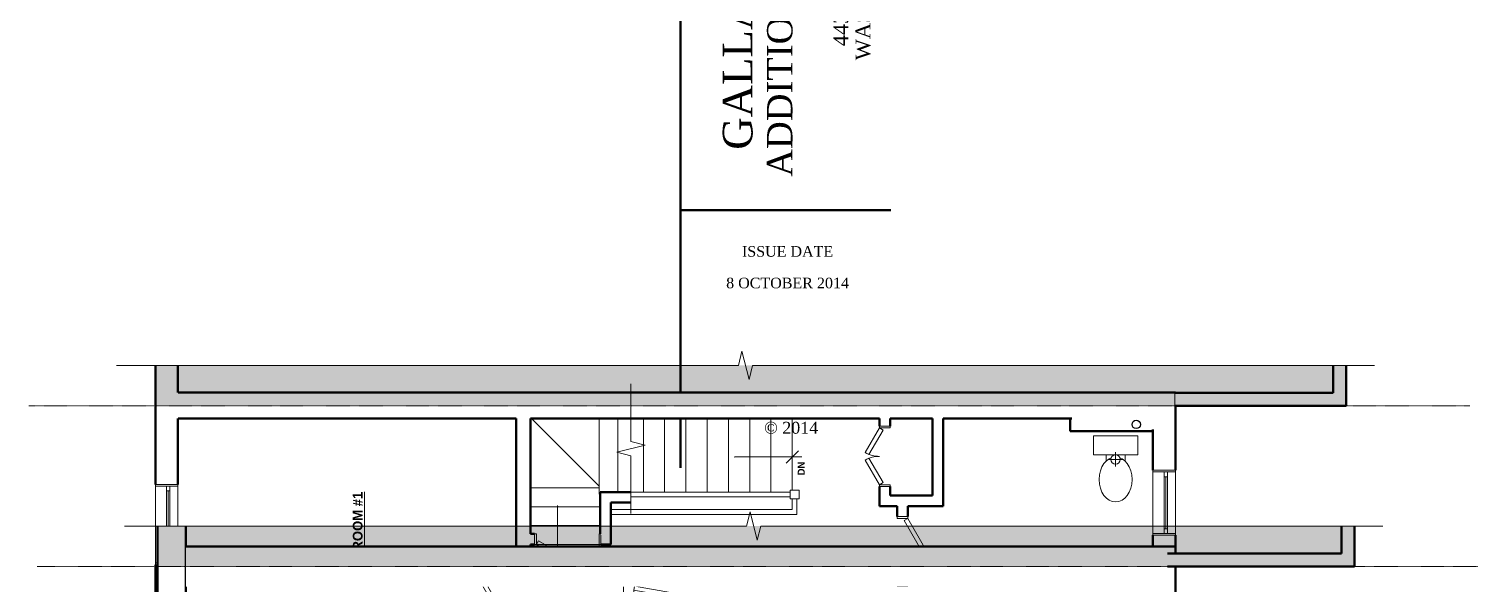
# Model space of a CAD drawing. Header units: inches. Extents: x -961 to 1381, y -1063 to 1035.
# Drawn here: x 221 to 835, y -488 to -253 of the extents above; entities that cross this region are included whole.
import ezdxf

# ---------------------------------------------------------------- set-up
doc = ezdxf.new("R2010")
doc.units = ezdxf.units.IN
doc.header["$LTSCALE"] = 0.2
doc.header["$MEASUREMENT"] = 0
doc.linetypes.add('STYLE_06', pattern=[1.04164, 0.625, -0.20828, 0.06943, -0.13893])
doc.layers.get('0').update_dxf_attribs({"lineweight": 15})
for name, color, linetype, lineweight in [('_MD Elevations (2D)', 7, 'Continuous', 5), ('_TITLEBLOCK (2D)', 7, 'Continuous', 5), ('None', 7, 'Continuous', 5), ('Notes', 7, 'Continuous', 5), ('Sills', 7, 'Continuous', 5)]:
    doc.layers.add(name, color=color, linetype=linetype, lineweight=lineweight)
doc.styles.add('Bradley Hand ITC TT-Bold', font='Bradley Hand ITC TT-Bold')
doc.styles.add('Times', font='Times')

# ---------------------------------------------------------------- blocks, each defined once
blk = doc.blocks.new('TITLEBLOCK (2D)')
at = {"layer": 'None', "color": 7, "linetype": 'Continuous', "lineweight": 50}
blk.add_line((497, -330), (586, -330), dxfattribs=at)
at = {"layer": 'Notes', "color": 7, "lineweight": 50}
blk.add_line((497, -439), (497, 409), dxfattribs=at)
at = {"color": 7, "insert": (514.93, -212.38), "char_height": 12.5686, "attachment_point": 2, "rotation": 90, "line_spacing_factor": 0.89402, "style": 'Times'}
blk.add_mtext('GALLAS RESIDENCE\\P{\\H0.8571x;\\lADDITION & RENOVATION}{\\H0.8571x;\\l\\P}{\\H0.6429x;\\l\\P}{\\H0.5x;\\l4430 9TH STREET, NW\\PWASHINGTON, DC 20011}', dxfattribs=at)
at = {"layer": 'None', "color": 7, "insert": (542.36, -354.15), "char_height": 4.4888, "width": 81.1349, "attachment_point": 5, "line_spacing_factor": 0.892822, "style": 'Times'}
blk.add_mtext('ISSUE DATE\\P\\P8 OCTOBER 2014', dxfattribs=at)
at = {"layer": 'Notes', "color": 7, "insert": (543.88, -412.06), "char_height": 5.027, "attachment_point": 2, "line_spacing_factor": 0.893687, "style": 'Times'}
blk.add_mtext('Ahmann LLC\\P© 2014\\P', dxfattribs=at)
blk = doc.blocks.new('Group-554')
at = {"layer": 'None', "color": 7, "linetype": 'Continuous', "lineweight": 5}
for points in [[(-17, 4.75), (-16.25, 4.75), (-16.25, -4.75), (-17, -4.75)], [(16.25, 4.75), (17, 4.75), (17, -4.75), (16.25, -4.75)]]:
    blk.add_lwpolyline(points, close=True, dxfattribs=at)
blk = doc.blocks.new('Group-555')
at = {"layer": 'None', "color": 7, "linetype": 'Continuous', "lineweight": 5}
for p, q in [((-17, 4.75), (-16.25, 4.75)), ((-16.25, 4.75), (-16.25, -4.75)), ((17, 4.75), (16.25, 4.75)), ((16.25, 4.75), (16.25, -4.75)), ((-17, -4.75), (-16.25, -4.75)), ((17, -4.75), (16.25, -4.75))]:
    blk.add_line(p, q, dxfattribs=at)
at = {"layer": 'None', "color": 7}
blk.add_blockref('Group-554', (0, 0), dxfattribs=at)
blk = doc.blocks.new('Group-556')
at = {"layer": 'None', "color": 7, "linetype": 'Continuous', "lineweight": 5}
for p, q in [((-16.25, 1.375), (-16.25, 0)), ((16.25, 1.375), (16.25, 0))]:
    blk.add_line(p, q, dxfattribs=at)
blk = doc.blocks.new('Group-557')
at = {"layer": 'None', "color": 7, "linetype": 'Continuous', "lineweight": 5}
for points in [[(-16.25, 1.375), (-14.25, 1.375), (-14.25, 0), (-16.25, 0)], [(14.25, 1.375), (16.25, 1.375), (16.25, 0), (14.25, 0)]]:
    blk.add_lwpolyline(points, close=True, dxfattribs=at)
blk = doc.blocks.new('Group-558')
at = {"layer": 'None', "color": 7, "linetype": 'Continuous', "lineweight": 5}
for p, q in [((-16.25, 1.375), (-14.25, 1.375)), ((-16.25, 0), (-14.25, 0)), ((-14.25, 1.375), (-14.25, 0)), ((16.25, 1.375), (14.25, 1.375)), ((14.25, 1.375), (14.25, 0)), ((16.25, 0), (14.25, 0))]:
    blk.add_line(p, q, dxfattribs=at)
blk.add_lwpolyline([(-14.25, 1.375), (14.25, 1.375), (14.25, 0), (-14.25, 0)], close=True, dxfattribs=at)
at = {"layer": 'None', "color": 7}
for name in ['Group-556', 'Group-557']:
    blk.add_blockref(name, (0, 0), dxfattribs=at)
blk = doc.blocks.new('Group-559')
at = {"layer": 'None', "color": 7, "linetype": 'Continuous', "lineweight": 5}
blk.add_lwpolyline([(-14.25, 0.7125), (14.25, 0.7125), (14.25, 0.6625), (-14.25, 0.6625)], close=True, dxfattribs=at)
blk = doc.blocks.new('Group-560')
at = {"layer": 'None', "color": 7, "linetype": 'Continuous', "lineweight": 5}
for p, q in [((-14.25, 0.7125), (14.25, 0.7125)), ((-14.25, 0.6625), (14.25, 0.6625))]:
    blk.add_line(p, q, dxfattribs=at)
at = {"layer": 'None', "color": 7}
blk.add_blockref('Group-559', (0, 0), dxfattribs=at)
blk = doc.blocks.new('Window (2D)-26')
at = {"color": 7, "linetype": 'Continuous', "lineweight": 5}
blk.add_wipeout([(-17, 4.75), (17, 4.75), (17, -4.75), (-17, -4.75)], dxfattribs=at).dxf.layer = 'None'
at = {"layer": 'None', "color": 7, "linetype": 'Continuous', "lineweight": 5}
for p, q in [((-17, 4.75), (17, 4.75)), ((-17, -4.75), (17, -4.75))]:
    blk.add_line(p, q, dxfattribs=at)
at = {"layer": 'None', "color": 7}
blk.add_blockref('Group-555', (0, 0), dxfattribs=at)
at = {"layer": 'Sills'}
for name in ['Group-558', 'Group-560']:
    blk.add_blockref(name, (0, 0), dxfattribs=at)
blk = doc.blocks.new('Group-570')
at = {"layer": 'None', "color": 7, "linetype": 'Continuous', "lineweight": 5}
for points in [[(-13.75, 4.75), (-13, 4.75), (-13, -4.75), (-13.75, -4.75)], [(13, 4.75), (13.75, 4.75), (13.75, -4.75), (13, -4.75)]]:
    blk.add_lwpolyline(points, close=True, dxfattribs=at)
blk = doc.blocks.new('Group-571')
at = {"layer": 'None', "color": 7, "linetype": 'Continuous', "lineweight": 5}
for p, q in [((-13.75, 4.75), (-13, 4.75)), ((-13, 4.75), (-13, -4.75)), ((13.75, 4.75), (13, 4.75)), ((13, 4.75), (13, -4.75)), ((-13.75, -4.75), (-13, -4.75)), ((13.75, -4.75), (13, -4.75))]:
    blk.add_line(p, q, dxfattribs=at)
at = {"layer": 'None', "color": 7}
blk.add_blockref('Group-570', (0, 0), dxfattribs=at)
blk = doc.blocks.new('Group-572')
at = {"layer": 'None', "color": 7, "linetype": 'Continuous', "lineweight": 5}
for p, q in [((-13, 1.375), (-13, 0)), ((13, 1.375), (13, 0))]:
    blk.add_line(p, q, dxfattribs=at)
blk = doc.blocks.new('Group-573')
at = {"layer": 'None', "color": 7, "linetype": 'Continuous', "lineweight": 5}
for points in [[(-13, 1.375), (-11, 1.375), (-11, 0), (-13, 0)], [(11, 1.375), (13, 1.375), (13, 0), (11, 0)]]:
    blk.add_lwpolyline(points, close=True, dxfattribs=at)
blk = doc.blocks.new('Group-574')
at = {"layer": 'None', "color": 7, "linetype": 'Continuous', "lineweight": 5}
for p, q in [((-13, 1.375), (-11, 1.375)), ((-13, 0), (-11, 0)), ((-11, 1.375), (-11, 0)), ((13, 1.375), (11, 1.375)), ((11, 1.375), (11, 0)), ((13, 0), (11, 0))]:
    blk.add_line(p, q, dxfattribs=at)
blk.add_lwpolyline([(-11, 1.375), (11, 1.375), (11, 0), (-11, 0)], close=True, dxfattribs=at)
at = {"layer": 'None', "color": 7}
for name in ['Group-572', 'Group-573']:
    blk.add_blockref(name, (0, 0), dxfattribs=at)
blk = doc.blocks.new('Group-575')
at = {"layer": 'None', "color": 7, "linetype": 'Continuous', "lineweight": 5}
blk.add_lwpolyline([(-11, 0.7125), (11, 0.7125), (11, 0.6625), (-11, 0.6625)], close=True, dxfattribs=at)
blk = doc.blocks.new('Group-576')
at = {"layer": 'None', "color": 7, "linetype": 'Continuous', "lineweight": 5}
for p, q in [((-11, 0.7125), (11, 0.7125)), ((-11, 0.6625), (11, 0.6625))]:
    blk.add_line(p, q, dxfattribs=at)
at = {"layer": 'None', "color": 7}
blk.add_blockref('Group-575', (0, 0), dxfattribs=at)
blk = doc.blocks.new('Window (2D)-27')
at = {"color": 7, "linetype": 'Continuous', "lineweight": 5}
blk.add_wipeout([(-13.75, 4.75), (13.75, 4.75), (13.75, -4.75), (-13.75, -4.75)], dxfattribs=at).dxf.layer = 'None'
at = {"layer": 'None', "color": 7, "linetype": 'Continuous', "lineweight": 5}
for p, q in [((-13.75, 4.75), (13.75, 4.75)), ((-13.75, -4.75), (13.75, -4.75))]:
    blk.add_line(p, q, dxfattribs=at)
at = {"layer": 'None', "color": 7}
blk.add_blockref('Group-571', (0, 0), dxfattribs=at)
at = {"layer": 'Sills'}
for name in ['Group-574', 'Group-576']:
    blk.add_blockref(name, (0, 0), dxfattribs=at)
blk = doc.blocks.new('Group-587')
at = {"color": 7, "lineweight": 5}
blk.add_wipeout([(677.18, -433.45), (685.18, -433.45), (685.18, -438.77), (677.18, -438.77)], dxfattribs=at).dxf.layer = 'None'
at = {"layer": 'None', "color": 7, "lineweight": 5}
blk.add_lwpolyline([(677.18, -433.45), (685.18, -433.45), (685.18, -438.77), (677.18, -438.77)], close=True, dxfattribs=at)
at = {"color": 7, "lineweight": 5}
blk.add_wipeout([(681.18, -453.45), (680.5, -453.41), (679.82, -453.27), (679.15, -453.04), (678.51, -452.73), (677.88, -452.33), (677.3, -451.85), (676.74, -451.3), (676.23, -450.67), (675.77, -449.98), (675.36, -449.23), (675.01, -448.43), (674.72, -447.59), (674.49, -446.71), (674.32, -445.81), (674.22, -444.88), (674.18, -443.95), (674.22, -443.02), (674.32, -442.1), (674.49, -441.2), (674.72, -440.32), (675.01, -439.48), (675.36, -438.68), (675.77, -437.93), (676.23, -437.24), (676.74, -436.61), (677.3, -436.05), (677.88, -435.58), (678.51, -435.18), (679.15, -434.86), (679.82, -434.64), (680.5, -434.5), (681.18, -434.45), (681.87, -434.5), (682.55, -434.64), (683.22, -434.86), (683.86, -435.18), (684.48, -435.58), (685.07, -436.05), (685.63, -436.61), (686.13, -437.24), (686.6, -437.93), (687, -438.68), (687.36, -439.48), (687.65, -440.32), (687.88, -441.2), (688.05, -442.1), (688.15, -443.02), (688.18, -443.95), (688.15, -444.88), (688.05, -445.81), (687.88, -446.71), (687.65, -447.59), (687.36, -448.43), (687, -449.23), (686.6, -449.98), (686.13, -450.67), (685.63, -451.3), (685.07, -451.85), (684.48, -452.33), (683.86, -452.73), (683.22, -453.04), (682.55, -453.27), (681.87, -453.41)], dxfattribs=at).dxf.layer = 'None'
at = {"layer": 'None', "color": 7, "lineweight": 5}
blk.add_ellipse((681.18, -443.95), major_axis=(0, 9.5), ratio=0.736842, dxfattribs=at)
at = {"color": 7, "lineweight": 5}
blk.add_wipeout([(671.78, -425.45), (690.58, -425.45), (690.58, -433.45), (671.78, -433.45)], dxfattribs=at).dxf.layer = 'None'
at = {"layer": 'None', "color": 7, "lineweight": 5}
blk.add_line((690.58, -423.45), (671.78, -423.45), dxfattribs=at)
blk.add_lwpolyline([(671.78, -425.45), (690.58, -425.45), (690.58, -433.45), (671.78, -433.45)], close=True, dxfattribs=at)
at = {"color": 7, "lineweight": 5}
blk.add_wipeout([(681.18, -437.45), (680.99, -437.44), (680.79, -437.42), (680.6, -437.37), (680.42, -437.3), (680.24, -437.22), (680.07, -437.12), (679.92, -437), (679.77, -436.87), (679.64, -436.72), (679.52, -436.56), (679.42, -436.4), (679.34, -436.22), (679.27, -436.03), (679.22, -435.84), (679.19, -435.65), (679.18, -435.45), (679.19, -435.26), (679.22, -435.06), (679.27, -434.87), (679.34, -434.69), (679.42, -434.51), (679.52, -434.34), (679.64, -434.18), (679.77, -434.04), (679.92, -433.91), (680.07, -433.79), (680.24, -433.69), (680.42, -433.61), (680.6, -433.54), (680.79, -433.49), (680.99, -433.46), (681.18, -433.45), (681.38, -433.46), (681.57, -433.49), (681.77, -433.54), (681.95, -433.61), (682.13, -433.69), (682.3, -433.79), (682.45, -433.91), (682.6, -434.04), (682.73, -434.18), (682.85, -434.34), (682.95, -434.51), (683.03, -434.69), (683.1, -434.87), (683.15, -435.06), (683.17, -435.26), (683.18, -435.45), (683.17, -435.65), (683.15, -435.84), (683.1, -436.03), (683.03, -436.22), (682.95, -436.4), (682.85, -436.56), (682.73, -436.72), (682.6, -436.87), (682.45, -437), (682.3, -437.12), (682.13, -437.22), (681.95, -437.3), (681.77, -437.37), (681.57, -437.42), (681.38, -437.44)], dxfattribs=at).dxf.layer = 'None'
at = {"layer": 'None', "color": 7, "lineweight": 5}
for p, q in [((681.18, -438.45), (681.18, -432.45)), ((684.18, -435.45), (678.18, -435.45))]:
    blk.add_line(p, q, dxfattribs=at)
blk.add_ellipse((681.18, -435.45), major_axis=(2, 0), ratio=1, dxfattribs=at)
blk = doc.blocks.new('Break Line-7')
at = {"layer": 'None', "color": 7, "linetype": 'Continuous', "lineweight": 20}
blk.add_lwpolyline([(0, 0), (24.5, 0), (26, 6), (29, -6), (30.5, 0), (55, 0)], dxfattribs=at)
blk = doc.blocks.new('Break Line-8')
at = {"layer": 'None', "color": 7, "linetype": 'Continuous', "lineweight": 20}
blk.add_lwpolyline([(0, 0), (263.25, 0), (264.75, 6), (267.75, -6), (269.25, 0), (532.5, 0)], dxfattribs=at)
blk = doc.blocks.new('Group-620')
at = {"layer": 'None', "color": 7, "linetype": 'Continuous', "lineweight": 5}
for p, q in [((-15.5, 3), (-15.5, -3)), ((15.5, 3), (15.5, -3))]:
    blk.add_line(p, q, dxfattribs=at)
blk = doc.blocks.new('Group-621')
at = {"color": 7, "linetype": 'Continuous', "lineweight": 5}
for points in [[(-15.5, 3), (-14.75, 3), (-14.75, -3), (-15.5, -3)], [(14.75, 3), (15.5, 3), (15.5, -3), (14.75, -3)]]:
    blk.add_wipeout(points, dxfattribs=at).dxf.layer = 'None'
at = {"layer": 'None', "color": 7, "linetype": 'Continuous', "lineweight": 5}
for points in [[(-15.5, 3), (-14.75, 3), (-14.75, -3), (-15.5, -3)], [(14.75, 3), (15.5, 3), (15.5, -3), (14.75, -3)]]:
    blk.add_lwpolyline(points, close=True, dxfattribs=at)
blk = doc.blocks.new('Group-622')
at = {"layer": 'None', "color": 7}
blk.add_blockref('Group-620', (0, 0), dxfattribs=at)
blk.add_blockref('Group-621', (0, 0), dxfattribs=at)
at = {"layer": 'None', "color": 7, "linetype": 'Continuous', "lineweight": 5}
for p, q in [((-15.5, 3), (-14.75, 3)), ((-14.75, 3), (-14.75, -3)), ((15.5, 3), (14.75, 3)), ((14.75, 3), (14.75, -3)), ((-15.5, -3), (-14.75, -3)), ((15.5, -3), (14.75, -3))]:
    blk.add_line(p, q, dxfattribs=at)
blk = doc.blocks.new('Group-623')
at = {"layer": 'None', "color": 7, "linetype": 'Continuous', "lineweight": 5}
blk.add_arc((-14.75, 3), 29.5, 0, 30, dxfattribs=at)
blk = doc.blocks.new('Group-624')
at = {"color": 7, "linetype": 'Continuous', "lineweight": 5}
blk.add_wipeout([(-14.75, 3), (10.8, 17.75), (11.67, 16.23), (-13.88, 1.48)], dxfattribs=at).dxf.layer = 'None'
at = {"layer": 'None', "color": 7, "linetype": 'Continuous', "lineweight": 5}
blk.add_lwpolyline([(-14.75, 3), (10.8, 17.75), (11.67, 16.23), (-13.88, 1.48)], close=True, dxfattribs=at)
blk = doc.blocks.new('Group-625')
at = {"layer": 'None', "color": 7}
blk.add_blockref('Group-624', (0, 0), dxfattribs=at)
at = {"layer": 'None', "color": 7, "linetype": 'Continuous', "lineweight": 5}
for p, q in [((-14.75, 3), (10.8, 17.75)), ((-13.88, 1.48), (11.67, 16.23)), ((10.8, 17.75), (11.67, 16.23)), ((-14.75, 3), (-13.88, 1.48))]:
    blk.add_line(p, q, dxfattribs=at)
blk = doc.blocks.new('Group-626')
at = {"layer": 'Sills'}
blk.add_blockref('Group-625', (0, 0), dxfattribs=at)
blk = doc.blocks.new('Door (2D)-26')
at = {"layer": 'None', "color": 7}
blk.add_blockref('Group-622', (0, 0), dxfattribs=at)
at = {"layer": 'Sills'}
blk.add_blockref('Group-623', (0, 0), dxfattribs=at)
at = {"layer": 'None', "color": 7}
blk.add_blockref('Group-626', (0, 0), dxfattribs=at)
blk = doc.blocks.new('Group-653')
at = {"layer": 'None', "color": 7, "linetype": 'Continuous', "lineweight": 5}
for p, q in [((-14.75, 2.25), (-14.75, -2.25)), ((14.75, 2.25), (14.75, -2.25))]:
    blk.add_line(p, q, dxfattribs=at)
blk = doc.blocks.new('Group-654')
at = {"layer": 'None', "color": 7, "linetype": 'Continuous', "lineweight": 5}
for points in [[(-14.75, 2.25), (-14, 2.25), (-14, -2.25), (-14.75, -2.25)], [(14, 2.25), (14.75, 2.25), (14.75, -2.25), (14, -2.25)]]:
    blk.add_lwpolyline(points, close=True, dxfattribs=at)
blk = doc.blocks.new('Group-655')
at = {"layer": 'None', "color": 7, "linetype": 'Continuous', "lineweight": 5}
for p, q in [((-14.75, 2.25), (-14, 2.25)), ((-14, 2.25), (-14, -2.25)), ((14.75, 2.25), (14, 2.25)), ((14, 2.25), (14, -2.25)), ((-14.75, -2.25), (-14, -2.25)), ((14.75, -2.25), (14, -2.25))]:
    blk.add_line(p, q, dxfattribs=at)
at = {"layer": 'None', "color": 7}
for name in ['Group-653', 'Group-654']:
    blk.add_blockref(name, (0, 0), dxfattribs=at)
blk = doc.blocks.new('Group-656')
at = {"layer": 'None', "color": 7, "linetype": 'Continuous', "lineweight": 5}
blk.add_arc((-14, 2.25), 28, 0, 30, dxfattribs=at)
blk = doc.blocks.new('Group-657')
at = {"layer": 'None', "color": 7, "linetype": 'Continuous', "lineweight": 5}
blk.add_lwpolyline([(-14, 2.25), (10.25, 16.25), (11.12, 14.73), (-13.12, 0.73)], close=True, dxfattribs=at)
blk = doc.blocks.new('Group-658')
at = {"layer": 'None', "color": 7, "linetype": 'Continuous', "lineweight": 5}
for p, q in [((-14, 2.25), (10.25, 16.25)), ((-13.12, 0.73), (11.12, 14.73)), ((10.25, 16.25), (11.12, 14.73)), ((-14, 2.25), (-13.12, 0.73))]:
    blk.add_line(p, q, dxfattribs=at)
at = {"layer": 'None', "color": 7}
blk.add_blockref('Group-657', (0, 0), dxfattribs=at)
blk = doc.blocks.new('Group-659')
at = {"layer": 'Sills'}
blk.add_blockref('Group-658', (0, 0), dxfattribs=at)
blk = doc.blocks.new('Door (2D)-30')
at = {"layer": 'None', "color": 7}
for name in ['Group-659', 'Group-655']:
    blk.add_blockref(name, (0, 0), dxfattribs=at)
at = {"layer": 'Sills'}
blk.add_blockref('Group-656', (0, 0), dxfattribs=at)
blk = doc.blocks.new('Group-661')
at = {"layer": 'None', "color": 7, "linetype": 'Continuous', "lineweight": 5}
for p, q in [((-15, 2.25), (-15, -2.25)), ((15, 2.25), (15, -2.25))]:
    blk.add_line(p, q, dxfattribs=at)
blk = doc.blocks.new('Group-662')
at = {"layer": 'None', "color": 7, "linetype": 'Continuous', "lineweight": 5}
for points in [[(-15, 2.25), (-14.25, 2.25), (-14.25, -2.25), (-15, -2.25)], [(14.25, 2.25), (15, 2.25), (15, -2.25), (14.25, -2.25)]]:
    blk.add_lwpolyline(points, close=True, dxfattribs=at)
blk = doc.blocks.new('Group-663')
at = {"layer": 'None', "color": 7, "linetype": 'Continuous', "lineweight": 5}
for p, q in [((-15, 2.25), (-14.25, 2.25)), ((-14.25, 2.25), (-14.25, -2.25)), ((15, 2.25), (14.25, 2.25)), ((14.25, 2.25), (14.25, -2.25)), ((-15, -2.25), (-14.25, -2.25)), ((15, -2.25), (14.25, -2.25))]:
    blk.add_line(p, q, dxfattribs=at)
at = {"layer": 'None', "color": 7}
for name in ['Group-661', 'Group-662']:
    blk.add_blockref(name, (0, 0), dxfattribs=at)
blk = doc.blocks.new('Group-664')
at = {"layer": 'None', "color": 7, "linetype": 'Continuous', "lineweight": 5}
blk.add_arc((-14.25, 2.25), 28.5, 0, 30, dxfattribs=at)
blk = doc.blocks.new('Group-665')
at = {"layer": 'None', "color": 7, "linetype": 'Continuous', "lineweight": 5}
blk.add_lwpolyline([(-14.25, 2.25), (10.43, 16.5), (11.31, 14.98), (-13.38, 0.73)], close=True, dxfattribs=at)
blk = doc.blocks.new('Group-666')
at = {"layer": 'None', "color": 7, "linetype": 'Continuous', "lineweight": 5}
for p, q in [((-14.25, 2.25), (10.43, 16.5)), ((-13.38, 0.73), (11.31, 14.98)), ((10.43, 16.5), (11.31, 14.98)), ((-14.25, 2.25), (-13.38, 0.73))]:
    blk.add_line(p, q, dxfattribs=at)
at = {"layer": 'None', "color": 7}
blk.add_blockref('Group-665', (0, 0), dxfattribs=at)
blk = doc.blocks.new('Group-667')
at = {"layer": 'Sills'}
blk.add_blockref('Group-666', (0, 0), dxfattribs=at)
blk = doc.blocks.new('Door (2D)-31')
at = {"layer": 'None', "color": 7}
for name in ['Group-667', 'Group-663']:
    blk.add_blockref(name, (0, 0), dxfattribs=at)
at = {"layer": 'Sills'}
blk.add_blockref('Group-664', (0, 0), dxfattribs=at)
blk = doc.blocks.new('Group-669')
at = {"layer": 'None', "color": 7, "linetype": 'Continuous', "lineweight": 5}
for p, q in [((-12.75, 2.25), (-12.75, -2.25)), ((12.75, 2.25), (12.75, -2.25))]:
    blk.add_line(p, q, dxfattribs=at)
blk = doc.blocks.new('Group-670')
at = {"layer": 'None', "color": 7, "linetype": 'Continuous', "lineweight": 5}
for points in [[(-12.75, 2.25), (-12, 2.25), (-12, -2.25), (-12.75, -2.25)], [(12, 2.25), (12.75, 2.25), (12.75, -2.25), (12, -2.25)]]:
    blk.add_lwpolyline(points, close=True, dxfattribs=at)
blk = doc.blocks.new('Group-671')
at = {"layer": 'None', "color": 7, "linetype": 'Continuous', "lineweight": 5}
for p, q in [((-12.75, 2.25), (-12, 2.25)), ((-12, 2.25), (-12, -2.25)), ((12.75, 2.25), (12, 2.25)), ((12, 2.25), (12, -2.25)), ((-12.75, -2.25), (-12, -2.25)), ((12.75, -2.25), (12, -2.25))]:
    blk.add_line(p, q, dxfattribs=at)
at = {"layer": 'None', "color": 7}
for name in ['Group-669', 'Group-670']:
    blk.add_blockref(name, (0, 0), dxfattribs=at)
blk = doc.blocks.new('Group-672')
at = {"layer": 'None', "color": 7, "linetype": 'Continuous', "lineweight": 5}
blk.add_arc((-12, 2.25), 12, 0, 30, dxfattribs=at)
blk = doc.blocks.new('Group-673')
at = {"layer": 'None', "color": 7, "linetype": 'Continuous', "lineweight": 5}
blk.add_lwpolyline([(-12, 2.25), (-1.61, 8.25), (-0.73, 6.73), (-11.12, 0.73)], close=True, dxfattribs=at)
blk = doc.blocks.new('Group-674')
at = {"layer": 'None', "color": 7, "linetype": 'Continuous', "lineweight": 5}
for p, q in [((-12, 2.25), (-1.61, 8.25)), ((-11.12, 0.73), (-0.73, 6.73)), ((-1.61, 8.25), (-0.73, 6.73)), ((-12, 2.25), (-11.12, 0.73))]:
    blk.add_line(p, q, dxfattribs=at)
at = {"layer": 'None', "color": 7}
blk.add_blockref('Group-673', (0, 0), dxfattribs=at)
blk = doc.blocks.new('Group-675')
at = {"layer": 'Sills'}
blk.add_blockref('Group-674', (0, 0), dxfattribs=at)
blk = doc.blocks.new('Group-676')
at = {"layer": 'None', "color": 7, "linetype": 'Continuous', "lineweight": 5}
blk.add_arc((12, 2.25), 12, 150, 180, dxfattribs=at)
blk = doc.blocks.new('Group-677')
at = {"layer": 'None', "color": 7, "linetype": 'Continuous', "lineweight": 5}
blk.add_lwpolyline([(1.61, 8.25), (12, 2.25), (11.12, 0.73), (0.73, 6.73)], close=True, dxfattribs=at)
blk = doc.blocks.new('Group-678')
at = {"layer": 'None', "color": 7, "linetype": 'Continuous', "lineweight": 5}
for p, q in [((1.61, 8.25), (0.73, 6.73)), ((0.73, 6.73), (11.12, 0.73)), ((1.61, 8.25), (12, 2.25)), ((12, 2.25), (11.12, 0.73))]:
    blk.add_line(p, q, dxfattribs=at)
at = {"layer": 'None', "color": 7}
blk.add_blockref('Group-677', (0, 0), dxfattribs=at)
blk = doc.blocks.new('Group-679')
at = {"layer": 'Sills'}
blk.add_blockref('Group-678', (0, 0), dxfattribs=at)
blk = doc.blocks.new('Door (2D)-32')
at = {"layer": 'None', "color": 7}
for name in ['Group-675', 'Group-679', 'Group-671']:
    blk.add_blockref(name, (0, 0), dxfattribs=at)
at = {"layer": 'Sills'}
for name in ['Group-672', 'Group-676']:
    blk.add_blockref(name, (0, 0), dxfattribs=at)
blk = doc.blocks.new('Group-681')
at = {"layer": 'None', "color": 7, "linetype": 'Continuous', "lineweight": 5}
for p, q in [((-14, 2.25), (-14, -2.25)), ((14, 2.25), (14, -2.25))]:
    blk.add_line(p, q, dxfattribs=at)
blk = doc.blocks.new('Group-682')
at = {"layer": 'None', "color": 7, "linetype": 'Continuous', "lineweight": 5}
for points in [[(-14, 2.25), (-13.25, 2.25), (-13.25, -2.25), (-14, -2.25)], [(13.25, 2.25), (14, 2.25), (14, -2.25), (13.25, -2.25)]]:
    blk.add_lwpolyline(points, close=True, dxfattribs=at)
blk = doc.blocks.new('Group-683')
at = {"layer": 'None', "color": 7, "linetype": 'Continuous', "lineweight": 5}
for p, q in [((-14, 2.25), (-13.25, 2.25)), ((-13.25, 2.25), (-13.25, -2.25)), ((14, 2.25), (13.25, 2.25)), ((13.25, 2.25), (13.25, -2.25)), ((-14, -2.25), (-13.25, -2.25)), ((14, -2.25), (13.25, -2.25))]:
    blk.add_line(p, q, dxfattribs=at)
at = {"layer": 'None', "color": 7}
for name in ['Group-681', 'Group-682']:
    blk.add_blockref(name, (0, 0), dxfattribs=at)
blk = doc.blocks.new('Group-684')
at = {"layer": 'None', "color": 7, "linetype": 'Continuous', "lineweight": 5}
blk.add_arc((-13.25, 2.25), 26.5, 0, 30, dxfattribs=at)
blk = doc.blocks.new('Group-685')
at = {"layer": 'None', "color": 7, "linetype": 'Continuous', "lineweight": 5}
blk.add_lwpolyline([(-13.25, 2.25), (9.7, 15.5), (10.57, 13.98), (-12.38, 0.73)], close=True, dxfattribs=at)
blk = doc.blocks.new('Group-686')
at = {"layer": 'None', "color": 7, "linetype": 'Continuous', "lineweight": 5}
for p, q in [((-13.25, 2.25), (9.7, 15.5)), ((-12.38, 0.73), (10.57, 13.98)), ((9.7, 15.5), (10.57, 13.98)), ((-13.25, 2.25), (-12.38, 0.73))]:
    blk.add_line(p, q, dxfattribs=at)
at = {"layer": 'None', "color": 7}
blk.add_blockref('Group-685', (0, 0), dxfattribs=at)
blk = doc.blocks.new('Group-687')
at = {"layer": 'Sills'}
blk.add_blockref('Group-686', (0, 0), dxfattribs=at)
blk = doc.blocks.new('Door (2D)-33')
at = {"layer": 'None', "color": 7}
for name in ['Group-687', 'Group-683']:
    blk.add_blockref(name, (0, 0), dxfattribs=at)
at = {"layer": 'Sills'}
blk.add_blockref('Group-684', (0, 0), dxfattribs=at)
blk = doc.blocks.new('Group-689')
at = {"layer": 'None', "linetype": 'Continuous', "lineweight": 0}
for points in [[(520.05, -434.45), (519.85, -434.4), (520.05, -434.35)], [(445.01, -455.21), (445.06, -455.01), (445.11, -455.21)]]:
    blk.add_hatch(color=7, dxfattribs=at).paths.add_polyline_path(points)
at = {"layer": 'None', "color": 7, "linetype": 'Continuous', "lineweight": 5}
for p, q in [((519.85, -434.4), (548.45, -434.4)), ((546.95, -431.77), (541.7, -437.02)), ((445.06, -455.01), (445.06, -483.61)), ((447.69, -482.11), (442.44, -476.86))]:
    blk.add_line(p, q, dxfattribs=at)
at = {"layer": 'None', "color": 7, "linetype": 'Continuous', "lineweight": 15}
blk.add_line((546.32, -451.65), (546.32, -458.7), dxfattribs=at)
at = {"layer": 'None', "color": 7, "linetype": 'Continuous', "lineweight": 50}
for p, q in [((696.99, -467.52), (696.99, -491.67)), ((706.49, -467.52), (706.49, -502.52))]:
    blk.add_line(p, q, dxfattribs=at)
at = {"layer": 'None', "color": 7, "linetype": 'Continuous', "lineweight": 5}
for points in [[(520.05, -434.45), (519.85, -434.4), (520.05, -434.35)], [(445.01, -455.21), (445.06, -455.01), (445.11, -455.21)]]:
    blk.add_lwpolyline(points, close=True, dxfattribs=at)
blk.add_arc((462.57, -476.48), 3, 270, 0, dxfattribs=at)
at = {"layer": 'None', "color": 7}
blk.add_blockref('Group-587', (0, 0), dxfattribs=at)
at = {"layer": 'None', "color": 7, "xscale": -1, "rotation": 19.99999999999992}
blk.add_blockref('Door (2D)-31', (493.02, -501), dxfattribs=at)
at = {"layer": 'None', "color": 7, "attachment_point": 2, "rotation": 90, "style": 'Bradley Hand ITC TT-Bold'}
for s, insert, char_height, width, line_spacing_factor in [('DN', (546.64, -439.3), 3.003, 10, 1.334659), ('{\\LBEDROOM #1\\P}', (358.35, -467.4), 4.1288, 63, 1.337445), ('UP', (439.26, -484.65), 3.003, 10, 1.334659)]:
    blk.add_mtext(s, dxfattribs=dict(at, insert=insert, char_height=char_height, width=width, line_spacing_factor=line_spacing_factor))
at = {"color": 7, "linetype": 'Continuous', "lineweight": 5}
for points in [[(706.49, -407.2), (696.99, -418.2), (284.32, -418.2), (284.32, -407.2)], [(476.07, -449.25), (476.07, -453.75), (467.57, -453.75), (463.07, -449.25)], [(588.74, -455.17), (593.24, -455.17), (593.24, -459.66), (588.74, -459.66)], [(463.07, -466.98), (467.57, -471.48), (463.32, -471.48), (463.32, -466.98)], [(274.82, -480.02), (284.32, -480.02), (284.32, -534.9), (274.82, -534.9)]]:
    blk.add_wipeout(points, dxfattribs=at).dxf.layer = 'None'
at = {"layer": 'None', "color": 7, "linetype": 'Continuous', "lineweight": 50}
for p, q in [((706.49, -407.2), (284.32, -407.2)), ((706.49, -407.2), (706.49, -412.75)), ((427.57, -418.2), (284.32, -418.2)), ((581.24, -418.2), (433.57, -418.2)), ((603.74, -418.2), (585.74, -418.2)), ((696.99, -418.2), (608.24, -418.2)), ((696.99, -418.2), (696.99, -440.02)), ((706.49, -418.25), (706.49, -440.02)), ((476.07, -449.25), (463.07, -449.25)), ((476.07, -453.75), (467.57, -453.75)), ((588.74, -455.17), (588.74, -459.66)), ((593.24, -455.17), (593.24, -459.66)), ((463.07, -466.98), (463.32, -466.98)), ((467.57, -471.48), (463.32, -471.48)), ((274.82, -480.02), (274.82, -534.9)), ((284.32, -480.02), (284.32, -520.25))]:
    blk.add_line(p, q, dxfattribs=at)
at = {"layer": 'None', "color": 7, "linetype": 'Continuous', "lineweight": 5}
for p, q in [((481.32, -418.2), (481.32, -449.25)), ((490.32, -418.2), (490.32, -449.25)), ((499.32, -418.2), (499.32, -449.25)), ((508.32, -418.2), (508.32, -449.25)), ((517.32, -418.2), (517.32, -449.25)), ((526.32, -418.2), (526.32, -449.25)), ((535.32, -418.2), (535.32, -449.25)), ((588.74, -455.17), (581.24, -455.17))]:
    blk.add_line(p, q, dxfattribs=at)
at = {"layer": 'None', "color": 7, "linetype": 'Continuous', "lineweight": 15}
blk.add_line((544.32, -418.2), (544.32, -456.7), dxfattribs=at)
at = {"layer": 'None', "color": 7, "rotation": -90}
for name, p in [('Break Line-7', (476.07, -403.4)), ('Door (2D)-30', (590.99, -474.41))]:
    blk.add_blockref(name, p, dxfattribs=at)
at = {"layer": 'None', "color": 7, "xscale": -1, "rotation": -90}
blk.add_blockref('Window (2D)-27', (701.74, -453.77), dxfattribs=at)
at = {"color": 7, "linetype": 'Continuous', "lineweight": 5}
for points in [[(274.82, -395.65), (284.32, -395.65), (284.32, -446.02), (274.82, -446.02)], [(433.57, -483.4), (427.57, -483.4), (427.57, -418.2), (433.57, -418.2)], [(581.24, -418.2), (585.74, -418.2), (585.74, -421.4), (581.24, -421.4)], [(581.24, -446.9), (585.74, -446.9), (585.74, -450.67), (581.24, -455.17)]]:
    blk.add_wipeout(points, dxfattribs=at).dxf.layer = 'None'
at = {"color": 7, "linetype": 'Continuous', "lineweight": 50}
blk.add_wipeout([(661.99, -423.45), (661.99, -418.2), (696.99, -418.2), (696.99, -423.45)], dxfattribs=at).dxf.layer = 'None'
at = {"color": 7, "linetype": 'Continuous', "lineweight": 15}
blk.add_wipeout([(543.45, -452.17), (543.45, -448.42), (547.2, -448.42), (547.2, -452.17)], dxfattribs=at).dxf.layer = 'None'
at = {"layer": 'None', "color": 7, "linetype": 'Continuous', "lineweight": 50}
for p, q in [((274.82, -395.65), (274.82, -446.02)), ((284.32, -395.65), (284.32, -407.2)), ((284.32, -418.2), (284.32, -446.02)), ((427.57, -483.4), (427.57, -418.2)), ((433.57, -466.98), (433.57, -418.2)), ((581.24, -418.2), (581.24, -421.4)), ((585.74, -418.2), (585.74, -421.4)), ((581.24, -446.9), (581.24, -455.17)), ((585.74, -446.9), (585.74, -450.67)), ((433.57, -483.4), (433.57, -471.48))]:
    blk.add_line(p, q, dxfattribs=at)
at = {"layer": 'None', "color": 7, "linetype": 'STYLE_06', "lineweight": 5}
blk.add_line((221.32, -412.75), (831.14, -412.75), dxfattribs=at)
at = {"layer": 'None', "color": 7, "linetype": 'Continuous', "lineweight": 15}
for p, q in [((476.07, -449.25), (543.45, -449.25)), ((476.07, -451.25), (543.45, -451.25))]:
    blk.add_line(p, q, dxfattribs=at)
at = {"layer": 'None', "color": 7, "linetype": 'Continuous', "lineweight": 5}
blk.add_line((462.57, -479.48), (433.57, -479.48), dxfattribs=at)
at = {"layer": 'None', "color": 7, "linetype": 'Continuous', "lineweight": 50}
blk.add_lwpolyline([(661.99, -423.45), (661.99, -418.2), (696.99, -418.2), (696.99, -423.45)], close=True, dxfattribs=at)
at = {"layer": 'None', "color": 7, "linetype": 'Continuous', "lineweight": 15}
blk.add_lwpolyline([(543.45, -452.17), (543.45, -448.42), (547.2, -448.42), (547.2, -452.17)], close=True, dxfattribs=at)
at = {"layer": 'None', "color": 7, "xscale": -1, "rotation": 90}
blk.add_blockref('Door (2D)-32', (583.49, -434.15), dxfattribs=at)
at = {"layer": 'None', "color": 7, "xscale": -1, "rotation": -90}
blk.add_blockref('Window (2D)-26', (279.57, -463.02), dxfattribs=at)
at = {"layer": 'None', "color": 7, "rotation": 90}
blk.add_blockref('Door (2D)-26', (430.57, -498.9), dxfattribs=at)
at = {"color": 7, "linetype": 'Continuous', "lineweight": 5}
for points in [[(706.49, -412.75), (706.49, -407.25), (773.32, -407.25), (778.82, -412.75)], [(581.24, -455.17), (585.74, -450.67), (603.74, -450.67), (608.24, -455.17)], [(435.32, -466.98), (435.32, -471.48), (433.57, -471.48), (433.57, -466.98)]]:
    blk.add_wipeout(points, dxfattribs=at).dxf.layer = 'None'
at = {"layer": 'None', "color": 7, "linetype": 'Continuous', "lineweight": 50}
for p, q in [((706.49, -407.25), (773.32, -407.25)), ((706.49, -412.75), (778.82, -412.75)), ((706.49, -425.9), (706.49, -412.75)), ((585.74, -450.67), (603.74, -450.67)), ((581.24, -455.17), (588.74, -455.17)), ((593.24, -455.17), (608.24, -455.17)), ((435.32, -466.98), (433.57, -466.98)), ((435.32, -471.48), (433.57, -471.48))]:
    blk.add_line(p, q, dxfattribs=at)
at = {"layer": 'None', "color": 7, "xscale": -1, "rotation": 180}
blk.add_blockref('Door (2D)-33', (449.32, -469.23), dxfattribs=at)
at = {"color": 7, "linetype": 'Continuous', "lineweight": 5}
for points in [[(778.82, -412.75), (773.32, -407.25), (773.32, -395.65), (778.82, -395.65)], [(608.24, -455.17), (603.74, -450.67), (603.74, -418.2), (608.24, -418.2)], [(463.07, -449.25), (467.57, -453.75), (467.57, -471.48), (463.07, -466.98)]]:
    blk.add_wipeout(points, dxfattribs=at).dxf.layer = 'None'
at = {"layer": 'None', "color": 7, "linetype": 'Continuous', "lineweight": 50}
for p, q in [((773.32, -407.25), (773.32, -395.65)), ((778.82, -412.75), (778.82, -395.65)), ((603.74, -450.67), (603.74, -418.2)), ((608.24, -455.17), (608.24, -418.2)), ((463.07, -449.25), (463.07, -466.98)), ((467.57, -453.75), (467.57, -471.48))]:
    blk.add_line(p, q, dxfattribs=at)
at = {"layer": 'None', "color": 7, "linetype": 'Continuous', "lineweight": 5}
for p, q in [((462.57, -446.75), (434.02, -418.2)), ((462.57, -450.15), (462.57, -418.2)), ((470.57, -449.25), (470.57, -418.2)), ((462.57, -447.48), (433.57, -447.48)), ((462.57, -455.48), (433.57, -455.48)), ((462.57, -463.48), (433.57, -463.48)), ((462.57, -471.48), (434.57, -471.48)), ((465.57, -471.48), (465.57, -476.76))]:
    blk.add_line(p, q, dxfattribs=at)
at = {"layer": 'None', "color": 7, "linetype": 'Continuous', "lineweight": 15}
for p, q in [((544.32, -456.7), (467.57, -456.7)), ((546.32, -458.7), (467.57, -458.7))]:
    blk.add_line(p, q, dxfattribs=at)
at = {"layer": 'None', "color": 7, "linetype": 'Continuous'}
blk.add_solid([(274.82, -412.75), (274.82, -395.65), (778.82, -412.75), (778.82, -395.65)], dxfattribs=at)
at = {"layer": 'None', "color": 7}
blk.add_blockref('Break Line-8', (258.32, -395.65), dxfattribs=at)
at = {"color": 7, "linetype": 'Continuous', "lineweight": 5}
blk.add_wipeout([(662.69, -422.78), (662.69, -415.53), (699.24, -415.53), (699.24, -422.78)], dxfattribs=at).dxf.layer = 'None'
at = {"layer": 'None', "color": 7, "linetype": 'Continuous', "lineweight": 5}
blk.add_line((696.99, -423.45), (661.99, -423.45), dxfattribs=at)
at = {"layer": 'None', "color": 7, "linetype": 'Continuous', "lineweight": 30}
blk.add_circle((689.92, -420.65), 1.75, dxfattribs=at)
blk = doc.blocks.new('Break Line-9')
at = {"layer": 'None', "color": 7, "linetype": 'Continuous', "lineweight": 20}
blk.add_lwpolyline([(0, 0), (23.5, 0), (25, 6), (28, -6), (29.5, 0), (53, 0)], dxfattribs=at)
blk = doc.blocks.new('Break Line-10')
at = {"layer": 'None', "color": 7, "linetype": 'Continuous', "lineweight": 20}
blk.add_lwpolyline([(0, 0), (263.25, 0), (264.75, 6), (267.75, -6), (269.25, 0), (532.5, 0)], dxfattribs=at)
blk = doc.blocks.new('Group-789')
at = {"layer": 'None', "color": 7, "rotation": -90}
blk.add_blockref('Break Line-9', (472.95, -471.94), dxfattribs=at)
at = {"color": 7, "linetype": 'Continuous', "lineweight": 5}
for points in [[(275.74, -463.69), (287.74, -463.69), (287.74, -710.69), (275.74, -722.69)], [(694.49, -489.25), (706.49, -472.25), (706.49, -497.94), (694.49, -497.94)]]:
    blk.add_wipeout(points, dxfattribs=at).dxf.layer = 'None'
at = {"layer": 'None', "color": 7, "linetype": 'Continuous', "lineweight": 50}
for p, q in [((275.74, -463.69), (275.74, -722.69)), ((287.74, -463.69), (287.74, -590.69)), ((706.49, -472.25), (706.49, -497.94))]:
    blk.add_line(p, q, dxfattribs=at)
at = {"color": 7, "linetype": 'Continuous', "lineweight": 5}
blk.add_wipeout([(706.49, -472.25), (694.49, -489.25), (287.74, -489.25), (287.74, -472.25)], dxfattribs=at).dxf.layer = 'None'
at = {"layer": 'None', "color": 7, "linetype": 'Continuous', "lineweight": 50}
blk.add_line((706.49, -472.25), (287.74, -472.25), dxfattribs=at)
at = {"layer": 'None', "color": 7, "linetype": 'STYLE_06', "lineweight": 5}
blk.add_line((224.74, -480.79), (834.56, -480.79), dxfattribs=at)
at = {"color": 7, "linetype": 'Continuous', "lineweight": 5}
blk.add_wipeout([(703.09, -480.79), (703.09, -475.29), (776.74, -475.29), (782.24, -480.79)], dxfattribs=at).dxf.layer = 'None'
at = {"layer": 'None', "color": 7, "linetype": 'Continuous', "lineweight": 50}
for p, q in [((703.09, -475.29), (776.74, -475.29)), ((703.09, -480.79), (782.24, -480.79))]:
    blk.add_line(p, q, dxfattribs=at)
at = {"color": 7, "linetype": 'Continuous', "lineweight": 5}
blk.add_wipeout([(782.24, -480.79), (776.74, -475.29), (776.74, -463.69), (782.24, -463.69)], dxfattribs=at).dxf.layer = 'None'
at = {"layer": 'None', "color": 7, "linetype": 'Continuous', "lineweight": 50}
for p, q in [((776.74, -475.29), (776.74, -463.69)), ((782.24, -480.79), (782.24, -463.69))]:
    blk.add_line(p, q, dxfattribs=at)
at = {"layer": 'None', "color": 7, "linetype": 'Continuous'}
blk.add_solid([(275.74, -480.79), (275.74, -463.69), (782.24, -480.79), (782.24, -463.69)], dxfattribs=at)
at = {"layer": 'None', "color": 7}
blk.add_blockref('Break Line-10', (261.74, -463.69), dxfattribs=at)
blk = doc.blocks.new('MD Elevations (2D)')
at = {"layer": 'None', "color": 7}
blk.add_blockref('Group-689', (0, 0), dxfattribs=at)
blk.add_blockref('Group-789', (0, 0), dxfattribs=at)

msp = doc.modelspace()

# ---------------------------------------------------------------- block references
at = {"layer": '_TITLEBLOCK (2D)'}
msp.add_blockref('TITLEBLOCK (2D)', (0, 0), dxfattribs=at)

# ---------------------------------------------------------------- next in the draw order: block references
at = {"layer": '_MD Elevations (2D)'}
msp.add_blockref('MD Elevations (2D)', (0, 0), dxfattribs=at)

doc.saveas('drawing.dxf')
